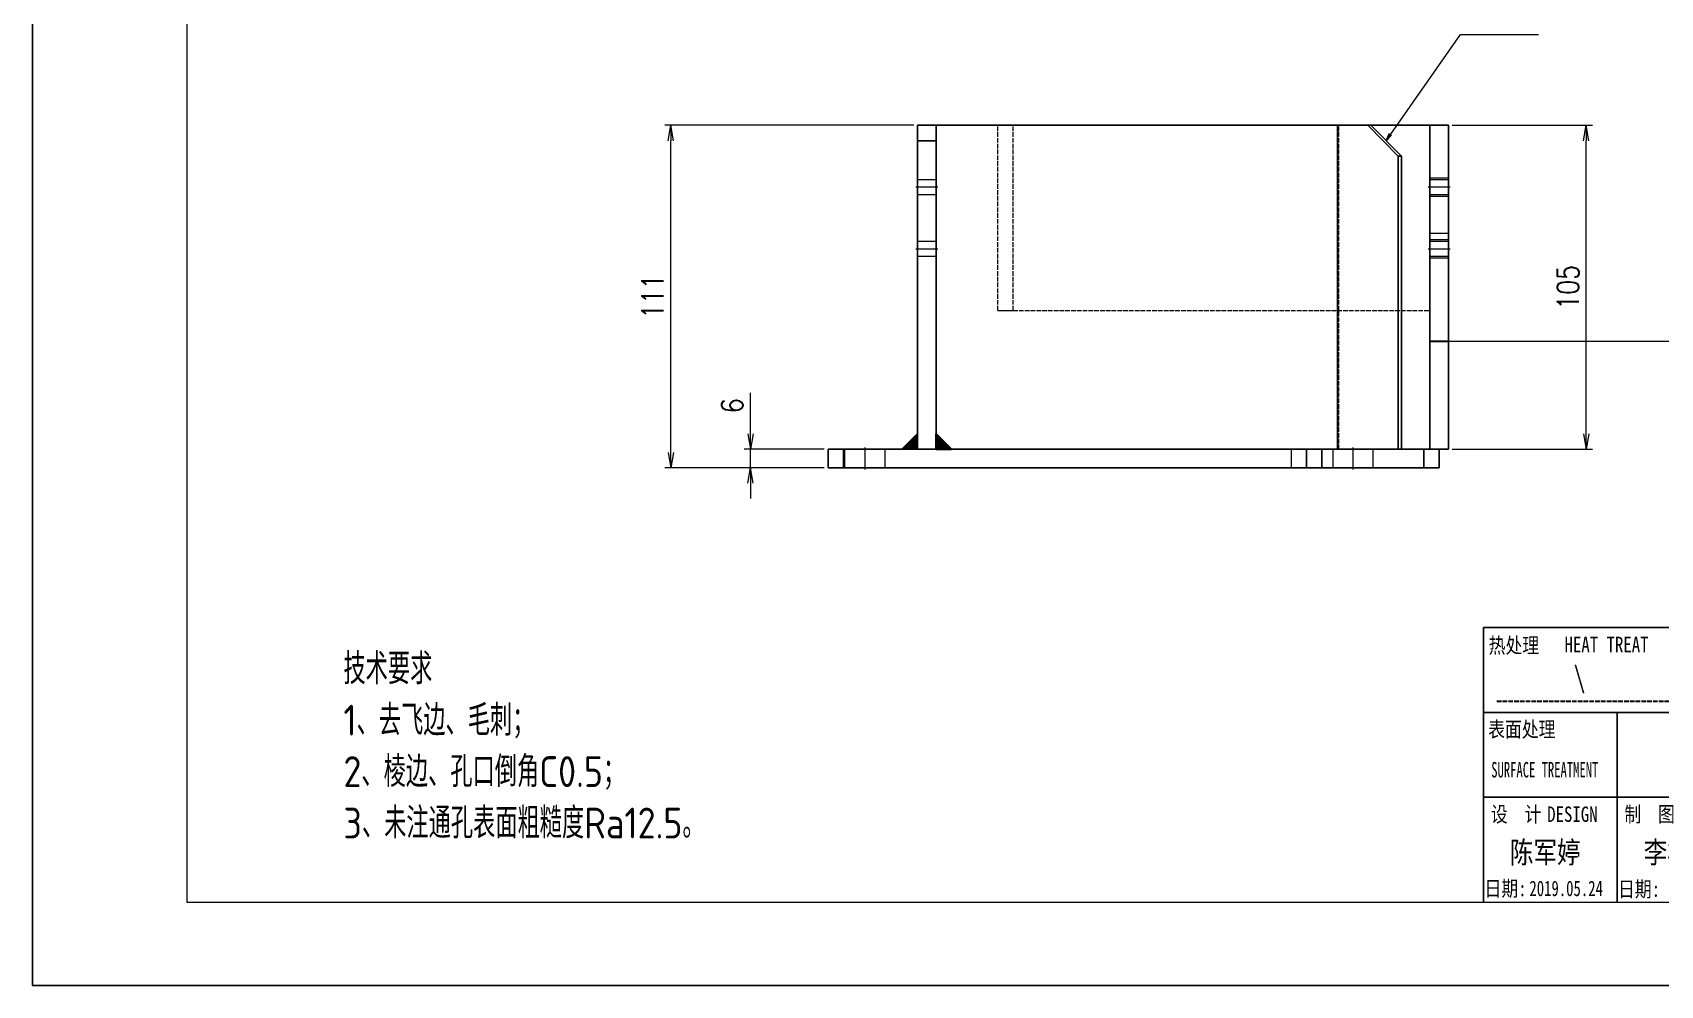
# Model space of a CAD drawing. Header units: millimetres. Extents: x 1333 to 131050, y -107161 to -5704.
# Drawn here: x 62817 to 63345, y -60587 to -60278 of the extents above; entities that cross this region are included whole.
import ezdxf
from ezdxf.enums import TextEntityAlignment as Align

# ---------------------------------------------------------------- set-up
doc = ezdxf.new("R2010")
doc.units = ezdxf.units.MM
doc.header["$LTSCALE"] = 0.5
doc.linetypes.add('AM_ISO02W050x2', pattern=[3.75, 3, -0.75])
doc.linetypes.add('AM_ISO08W050x2', pattern=[9, 6, -0.75, 1.5, -0.75])
for name, color, linetype, lineweight in [('中心线', 2, 'AM_ISO08W050x2', 18), ('图框', 7, 'Continuous', 18), ('标注线', 3, 'Continuous', 18), ('热处理', 7, 'Continuous', 20), ('粗实线', 7, 'Continuous', 35), ('粗虚线', 6, 'AM_ISO02W050x2', 35), ('虚线', 1, 'AM_ISO02W050x2', 18)]:
    doc.layers.add(name, color=color, linetype=linetype, lineweight=lineweight)
doc.layers.add('图\\M+19E79\\M+195B6\\M+18E9A', color=7, linetype='Continuous')
doc.layers.add('打印', color=7, linetype='Continuous', lineweight=15, plot=False)
doc.layers.add('打印-禁用', color=7, linetype='Continuous', lineweight=15, plot=False)
doc.styles.add('DIM', font='romans.shx', dxfattribs={"width": 0.8, "bigfont": 'bigfont.shx'})
doc.styles.add('国标', font='simfang.ttf', dxfattribs={"width": 0.8})
doc.styles.add('机械长仿宋', font='gbenor.shx', dxfattribs={"height": 1, "bigfont": 'gbcbig.shx'})
doc.dimstyles.new('DEH 1-1', dxfattribs={"dimtxt": 3.5, "dimasz": 2.5, "dimexe": 1, "dimexo": 0.625, "dimgap": 1.2, "dimtad": 1, "dimtoh": 1, "dimdsep": 46, "dimtxsty": 'DIM', "dimblk": 'OPEN', "dimcen": 0, "dimclrd": 8, "dimclre": 8, "dimclrt": 2, "dimazin": 2, "dimtfac": 0.5, "dimtmove": 0, "dimatfit": 3, "dimldrblk": 'OPEN', "dimfxl": 0, "dimtolj": 2, "dimlwd": 18, "dimlwe": 18, "dimarcsym": 0})
doc.dimstyles.new('DEH 1-2$0', dxfattribs={"dimscale": 2, "dimtxt": 3.5, "dimasz": 2.5, "dimexe": 1, "dimexo": 0.625, "dimgap": 1.2, "dimtad": 1, "dimdsep": 46, "dimtxsty": 'DIM', "dimblk": 'OPEN', "dimcen": 0, "dimclrd": 8, "dimclre": 8, "dimclrt": 2, "dimazin": 2, "dimtfac": 0.5, "dimtmove": 0, "dimatfit": 3, "dimldrblk": 'OPEN', "dimfxl": 0, "dimtolj": 2, "dimlwd": 13, "dimlwe": 13, "dimarcsym": 0})

# ---------------------------------------------------------------- blocks, each defined once
blk = doc.blocks.new('GZDEH零件A3图框V01版')
at = {"layer": '图\\M+19E79\\M+195B6\\M+18E9A', "color": 7}
blk.add_line((3272.49, -1788.46), (3092.49, -1788.46), dxfattribs=at)
at = {"layer": '图\\M+19E79\\M+195B6\\M+18E9A', "color": 9}
for p, q in [((3272.49, -1788.46), (3092.49, -1788.46)), ((3181.99, -1802.21), (3092.49, -1802.21)), ((3114.17, -1802.21), (3114.17, -1815.96)), ((3181.99, -1815.96), (3092.49, -1815.96)), ((3114.17, -1815.96), (3114.17, -1832.96)), ((3114.17, -1815.96), (3114.17, -1832.96))]:
    blk.add_line(p, q, dxfattribs=at)
at = {"layer": '图\\M+19E79\\M+195B6\\M+18E9A', "color": 9, "linetype": 'Continuous'}
blk.add_line((3092.49, -1832.96), (3092.49, -1788.46), dxfattribs=at)
at = {"layer": '图框', "linetype": 'Continuous'}
for p, q in [((2882.49, -1554.46), (2882.49, -1832.96)), ((2882.49, -1832.96), (3272.49, -1832.96))]:
    blk.add_line(p, q, dxfattribs=at)
at = {"layer": '打印-禁用', "linetype": 'Continuous'}
for p, q in [((2857.49, -1549.46), (2857.49, -1846.46)), ((2857.49, -1846.46), (3277.49, -1846.46))]:
    blk.add_line(p, q, dxfattribs=at)
at = {"layer": '图\\M+19E79\\M+195B6\\M+18E9A', "color": 9, "style": '国标'}
for s, width, p in [('热处理', 0.8, (3093.35, -1792.61)), ('表面处理', 0.8, (3093.27, -1806.21)), ('SURFACE TREATMENT', 0.6, (3093.77, -1812.75)), (' DESIGN', 0.8, (3101.47, -1819.96))]:
    blk.add_text(s, height=2.5, dxfattribs=dict(at, width=width)).set_placement(p)
at = {"layer": '图\\M+19E79\\M+195B6\\M+18E9A', "color": 9, "style": '国标', "width": 0.8}
for s, p in [('HEAT TREAT', (3112.45, -1792.46)), ('设  计', (3097.79, -1819.96)), ('制  图', (3119.43, -1819.96)), ('日期:', (3096.09, -1832)), ('日期:', (3117.71, -1832.1))]:
    blk.add_text(s, height=2.5, dxfattribs=at).set_placement(p, align=Align.CENTER)
blk = doc.blocks.new('DEH A3')
at = {"layer": '图框'}
blk.add_blockref('GZDEH零件A3图框V01版', (-2857.49, 1846.46), dxfattribs=at)
blk = doc.blocks.new('_Open')
at = {"color": 0, "linetype": 'ByBlock', "lineweight": -2}
for p, q in [((-1, 0.17), (0, 0)), ((-1, -0.17), (0, 0)), ((0, 0), (-1, 0))]:
    blk.add_line(p, q, dxfattribs=at)
blk = doc.blocks.new('*D46')
at = {"color": 8, "lineweight": 13, "transparency": 16777216}
for p, q in [((63102.76, -60308.28), (63022.12, -60308.28)), ((63024.12, -60414.28), (63024.12, -60313.28)), ((63073.76, -60419.28), (63022.12, -60419.28))]:
    blk.add_line(p, q, dxfattribs=at)
at = {"layer": 'Defpoints', "color": 0, "transparency": 16777216}
for p in [(63024.12, -60308.28), (63104.01, -60308.28), (63075.01, -60419.28)]:
    blk.add_point(p, dxfattribs=at)
at = {"color": 8, "lineweight": 13, "transparency": 16777216, "xscale": 5, "yscale": 5, "zscale": 5}
for p, rotation in [((63024.12, -60308.28), 90), ((63024.12, -60419.28), 270)]:
    blk.add_blockref('_Open', p, dxfattribs=dict(at, rotation=rotation))
at = {"color": 2, "transparency": 16777216, "insert": (63018.22, -60363.78), "char_height": 7, "attachment_point": 5, "rotation": 90, "style": 'DIM'}
blk.add_mtext('\\A2;111', dxfattribs=at)
blk = doc.blocks.new('*D47')
at = {"color": 8, "lineweight": 13, "transparency": 16777216}
for p, q in [((63049.89, -60408.28), (63049.89, -60395.01)), ((63073.76, -60413.28), (63047.89, -60413.28)), ((63049.89, -60419.28), (63049.89, -60413.28)), ((63073.76, -60419.28), (63047.89, -60419.28)), ((63049.89, -60424.28), (63049.89, -60429.28))]:
    blk.add_line(p, q, dxfattribs=at)
at = {"layer": 'Defpoints', "color": 0, "transparency": 16777216}
for p in [(63049.89, -60413.28), (63075.01, -60413.28), (63075.01, -60419.28)]:
    blk.add_point(p, dxfattribs=at)
at = {"color": 8, "lineweight": 13, "transparency": 16777216, "xscale": 5, "yscale": 5, "zscale": 5}
for p, rotation in [((63049.89, -60413.28), 270), ((63049.89, -60419.28), 90)]:
    blk.add_blockref('_Open', p, dxfattribs=dict(at, rotation=rotation))
at = {"color": 2, "transparency": 16777216, "insert": (63043.99, -60399.15), "char_height": 7, "attachment_point": 5, "rotation": 90, "style": 'DIM'}
blk.add_mtext('\\A2;6', dxfattribs=at)
blk = doc.blocks.new('*D53')
at = {"color": 8, "lineweight": 13, "transparency": 16777216}
for p, q in [((63277.26, -60308.28), (63322.63, -60308.28)), ((63320.63, -60408.28), (63320.63, -60313.28)), ((63277.26, -60413.28), (63322.63, -60413.28))]:
    blk.add_line(p, q, dxfattribs=at)
at = {"layer": 'Defpoints', "color": 0, "transparency": 16777216}
for p in [(63276.01, -60308.28), (63320.63, -60308.28), (63276.01, -60413.28)]:
    blk.add_point(p, dxfattribs=at)
at = {"color": 8, "lineweight": 13, "transparency": 16777216, "xscale": 5, "yscale": 5, "zscale": 5}
for p, rotation in [((63320.63, -60308.28), 90), ((63320.63, -60413.28), 270)]:
    blk.add_blockref('_Open', p, dxfattribs=dict(at, rotation=rotation))
at = {"color": 2, "transparency": 16777216, "insert": (63314.73, -60360.78), "char_height": 7, "attachment_point": 5, "rotation": 90, "style": 'DIM'}
blk.add_mtext('\\A2;105', dxfattribs=at)
blk = doc.blocks.new('WELDING_5')
at = {"layer": '粗实线'}
blk.add_hatch(color=256, dxfattribs=at).paths.add_polyline_path([(0, 5), (0, 0), (5, 0)])
for q in [(0, 5), (5, 0)]:
    blk.add_line((0, 0), q, dxfattribs=at)
blk.add_lwpolyline([(0, 5), (5, 0)], dxfattribs=at)

msp = doc.modelspace()

# ---------------------------------------------------------------- linework, layer by layer
at = {"color": 7, "lineweight": 35, "ltscale": 0.15}
msp.add_line((63270.013, -60378.279), (63276.013, -60378.279), dxfattribs=at)
at = {"color": 7, "lineweight": 13, "ltscale": 0.15}
msp.add_line((63225.013, -60413.279), (63225.013, -60419.279), dxfattribs=at)
at = {"layer": '中心线', "ltscale": 0.179999}
for p, q in [((63103.413, -60328.279), (63110.613, -60328.279)), ((63269.413, -60328.279), (63276.613, -60328.279)), ((63103.413, -60348.279), (63110.613, -60348.279)), ((63269.413, -60348.279), (63276.613, -60348.279))]:
    msp.add_line(p, q, dxfattribs=at)
at = {"layer": '中心线', "ltscale": 0.18}
msp.add_line((63087.013, -60419.879), (63087.013, -60412.679), dxfattribs=at)
at = {"layer": '中心线', "ltscale": 0.180015}
msp.add_line((63245.013, -60412.679), (63245.013, -60419.88), dxfattribs=at)
at = {"layer": '打印'}
msp.add_lwpolyline([(62817.312, -59993.045), (63657.312, -59993.045), (63657.312, -60587.045), (62817.312, -60587.045)], close=True, dxfattribs=at)
at = {"layer": '标注线'}
msp.add_line((63276.013, -60378.279), (63521.157, -60378.279), dxfattribs=at)
at = {"layer": '粗实线', "lineweight": -2, "ltscale": 0.125}
for p, q in [((63104.013, -60313.279), (63104.013, -60308.279)), ((63110.013, -60308.279), (63110.013, -60313.279)), ((63075.013, -60413.279), (63080.013, -60413.279)), ((63230.013, -60413.279), (63225.013, -60413.279)), ((63235.013, -60413.279), (63230.013, -60413.279)), ((63273.013, -60413.279), (63268.013, -60413.279)), ((63075.013, -60419.279), (63080.013, -60419.279)), ((63225.013, -60419.279), (63230.013, -60419.279)), ((63235.013, -60419.279), (63230.013, -60419.279)), ((63268.013, -60419.279), (63273.013, -60419.279))]:
    msp.add_line(p, q, dxfattribs=at)
at = {"layer": '粗实线', "lineweight": -2, "ltscale": 0.15}
for p, q in [((63104.013, -60308.279), (63110.013, -60308.279)), ((63270.013, -60308.279), (63276.013, -60308.279)), ((63104.013, -60313.279), (63110.013, -60313.279)), ((63075.013, -60419.279), (63075.013, -60413.279)), ((63080.013, -60419.279), (63080.013, -60413.279)), ((63104.013, -60413.279), (63110.013, -60413.279)), ((63230.013, -60413.279), (63230.013, -60419.279)), ((63235.013, -60413.279), (63235.013, -60419.279)), ((63268.013, -60413.279), (63268.013, -60419.279)), ((63270.013, -60413.279), (63276.013, -60413.279)), ((63273.013, -60413.279), (63273.013, -60419.279))]:
    msp.add_line(p, q, dxfattribs=at)
at = {"layer": '粗实线', "lineweight": -2}
for p, q in [((63110.013, -60308.279), (63240.013, -60308.279)), ((63240.013, -60413.279), (63240.013, -60308.279)), ((63270.013, -60308.279), (63270.013, -60413.279)), ((63276.013, -60413.279), (63276.013, -60308.279)), ((63104.013, -60413.279), (63104.013, -60313.279)), ((63110.013, -60413.279), (63110.013, -60313.279)), ((63259.709, -60413.279), (63259.709, -60318.279)), ((63260.751, -60413.279), (63260.751, -60318.279)), ((63080.013, -60413.279), (63225.013, -60413.279)), ((63110.013, -60413.279), (63240.013, -60413.279)), ((63235.013, -60413.279), (63268.013, -60413.279)), ((63080.013, -60419.279), (63225.013, -60419.279)), ((63235.013, -60419.279), (63268.013, -60419.279))]:
    msp.add_line(p, q, dxfattribs=at)
at = {"layer": '粗实线', "lineweight": -2, "ltscale": 0.025}
msp.add_line((63110.013, -60309.279), (63110.013, -60308.279), dxfattribs=at)
at = {"layer": '粗实线', "lineweight": -2, "ltscale": 0.246204}
msp.add_line((63240.013, -60308.279), (63249.861, -60308.279), dxfattribs=at)
at = {"layer": '粗实线', "lineweight": -2, "ltscale": 0.350877}
for p, q in [((63249.861, -60308.279), (63259.709, -60318.279)), ((63250.903, -60308.279), (63260.751, -60318.279))]:
    msp.add_line(p, q, dxfattribs=at)
at = {"layer": '粗实线', "lineweight": -2, "ltscale": 0.026047}
for p, q in [((63250.903, -60308.279), (63249.861, -60308.279)), ((63260.751, -60318.279), (63259.709, -60318.279)), ((63260.751, -60413.279), (63259.709, -60413.279))]:
    msp.add_line(p, q, dxfattribs=at)
at = {"layer": '粗实线', "lineweight": -2, "ltscale": 0.47775}
msp.add_line((63250.903, -60308.279), (63270.013, -60308.279), dxfattribs=at)
at = {"layer": '粗实线', "lineweight": -2, "ltscale": 0.492404}
msp.add_line((63240.013, -60413.279), (63259.709, -60413.279), dxfattribs=at)
at = {"layer": '粗实线', "lineweight": -2, "ltscale": 0.231549}
msp.add_line((63260.751, -60413.279), (63270.013, -60413.279), dxfattribs=at)
at = {"layer": '粗虚线'}
msp.add_line((63291.661, -60494.902), (63347.383, -60494.902), dxfattribs=at)
at = {"layer": '虚线'}
for p, q in [((63110.013, -60413.279), (63110.013, -60309.279)), ((63130.013, -60368.279), (63130.013, -60308.279)), ((63135.013, -60368.279), (63135.013, -60308.279)), ((63240.538, -60413.279), (63240.538, -60308.279)), ((63270.013, -60413.279), (63270.013, -60308.279)), ((63135.013, -60368.279), (63270.013, -60368.279))]:
    msp.add_line(p, q, dxfattribs=at)
at = {"layer": '虚线', "ltscale": 0.15}
for p, q in [((63104.013, -60325.821), (63110.013, -60325.821)), ((63270.013, -60325.279), (63276.013, -60325.279)), ((63270.013, -60325.821), (63276.013, -60325.821)), ((63104.013, -60330.738), (63110.013, -60330.738)), ((63270.013, -60330.738), (63276.013, -60330.738)), ((63270.013, -60331.279), (63276.013, -60331.279)), ((63104.013, -60345.821), (63110.013, -60345.821)), ((63270.013, -60343.279), (63276.013, -60343.279)), ((63270.013, -60345.279), (63276.013, -60345.279)), ((63270.013, -60345.821), (63276.013, -60345.821)), ((63104.013, -60350.738), (63110.013, -60350.738)), ((63270.013, -60350.738), (63276.013, -60350.738)), ((63270.013, -60351.279), (63276.013, -60351.279)), ((63080.013, -60419.279), (63080.013, -60413.279)), ((63080.513, -60419.279), (63080.513, -60413.279)), ((63093.513, -60419.279), (63093.513, -60413.279)), ((63238.513, -60413.279), (63238.513, -60419.279)), ((63251.513, -60413.279), (63251.513, -60419.279))]:
    msp.add_line(p, q, dxfattribs=at)
at = {"layer": '虚线', "ltscale": 0.125}
msp.add_line((63130.013, -60368.279), (63135.013, -60368.279), dxfattribs=at)

# ---------------------------------------------------------------- block references
at = {"layer": '图框', "xscale": 2, "yscale": 2, "zscale": 2}
msp.add_blockref('DEH A3', (62817.312, -60587.045), dxfattribs=at)
at = {"layer": '粗实线', "rotation": 90}
msp.add_blockref('WELDING_5', (63104.013, -60413.279), dxfattribs=at)
at = {"layer": '粗实线'}
msp.add_blockref('WELDING_5', (63110.013, -60413.279), dxfattribs=at)

# ---------------------------------------------------------------- texts
at = {"layer": '图\\M+19E79\\M+195B6\\M+18E9A', "color": 3, "style": '国标'}
for s, height, width, p in [('陈军婷', 7, 0.8, (63295.908, -60547.413)), ('李杜良', 7, 0.8, (63339.268, -60547.413)), ('2019.05.24', 5, 0.7, (63302.238, -60558.085))]:
    msp.add_text(s, height=height, dxfattribs=dict(at, width=width)).set_placement(p)
at = {"layer": '标注线', "color": 2, "insert": (62918.025, -60539.415), "char_height": 10, "width": 250.89838, "attachment_point": 7, "style": '机械长仿宋'}
msp.add_mtext('\\A2;技术要求\\P1、去飞边、毛刺；\\P2、棱边、孔口倒角C0.5；\\P3、未注通孔表面粗糙度Ra12.5。', dxfattribs=at)
at = {"layer": '热处理', "color": 3, "style": '国标', "width": 0.8}
msp.add_text('\\', height=7, dxfattribs=at).set_placement((63318.471, -60490.653), align=Align.CENTER)

# ---------------------------------------------------------------- dimensions: what is measured, and where the dimension line sits
for base, p1, p2, picture, middle in [((63024.118, -60308.279), (63075.013, -60419.279), (63104.013, -60308.279), '*D46', (63018.218, -60363.779)), ((63320.627, -60308.279), (63276.013, -60413.279), (63276.013, -60308.279), '*D53', (63314.727, -60360.779)), ((63049.891, -60413.279), (63075.013, -60419.279), (63075.013, -60413.279), '*D47', (63043.991, -60399.146))]:
    dim = msp.add_linear_dim(base=base, p1=p1, p2=p2, angle=90, dimstyle='DEH 1-2$0')
    dim.commit()
    dim.dimension.update_dxf_attribs({"geometry": picture, "text_midpoint": middle})

# ---------------------------------------------------------------- leaders
at = {"annotation_type": 0, "has_hookline": 1, "hookline_direction": 0, "text_width": 21.6}
msp.add_leader([(63255.827, -60313.279), (63279.875, -60278.823), (63282.375, -60278.823)], dimstyle='DEH 1-1', override={"dimgap": 1.2, "dimtad": 1}, dxfattribs=at)

doc.saveas('drawing.dxf')
